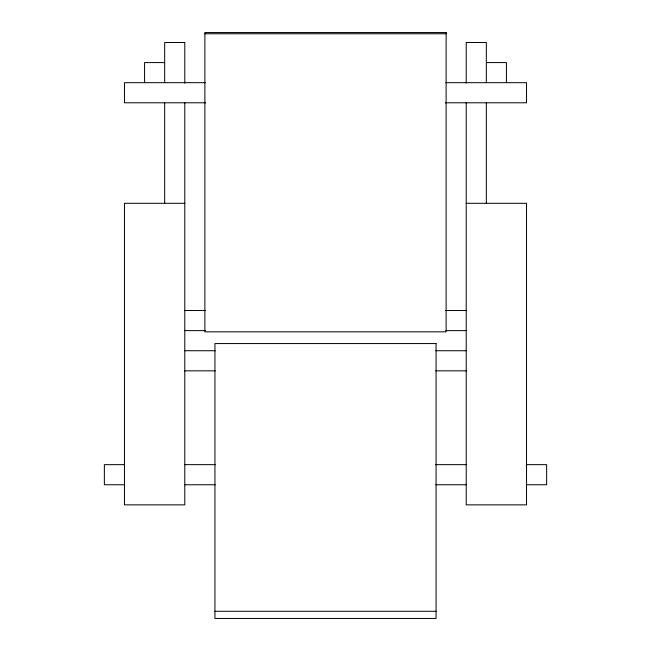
<?xml version="1.0" encoding="UTF-8"?>
<svg xmlns="http://www.w3.org/2000/svg" width="651" height="651" viewBox="0 0 651 651"><rect width="100%" height="100%" fill="white"/><g stroke="black" fill="none" stroke-linecap="round" stroke-linejoin="round"><path stroke-width="0.98" d="M204.878 33.762L446.122 33.762M164.67 62.586L144.571 62.586L144.571 82.685M486.33 62.586L506.429 62.586L506.429 82.685M205.26 82.685L124.463 82.685L124.463 102.793L205.692 102.793M445.74 82.685L526.537 82.685L526.537 102.793L445.308 102.793M184.778 203.307L124.463 203.307L124.463 504.859L184.778 504.859L184.778 102.467M466.222 203.307L526.537 203.307L526.537 504.859L466.222 504.859L466.222 102.467M184.371 310.527L205.692 310.527M445.308 310.527L466.629 310.527M184.778 330.627L205.26 330.627M445.74 330.627L466.222 330.627M184.778 350.734L215.261 350.734M435.739 350.734L466.222 350.734M184.371 370.834L215.261 370.834M435.739 370.834L466.629 370.834M124.463 464.651L104.363 464.651L104.363 484.759L124.699 484.759M184.778 464.651L215.408 464.651M435.592 464.651L466.222 464.651M526.537 464.651L546.637 464.651L546.637 484.759L526.301 484.759M184.681 484.759L215.261 484.759M435.739 484.759L466.319 484.759M214.936 611.289L436.064 611.289M486.33 82.685L486.33 42.486L466.222 42.486L466.222 83.149M486.33 102.793L486.33 203.608M184.778 83.149L184.778 42.486L164.67 42.486L164.67 82.685M164.67 102.793L164.67 203.608M446.122 32.55L204.878 32.55L204.878 331.847L446.122 331.847L446.122 32.55M436.064 343.565L214.936 343.565L214.936 618.45L436.064 618.45L436.064 343.565"/></g></svg>
